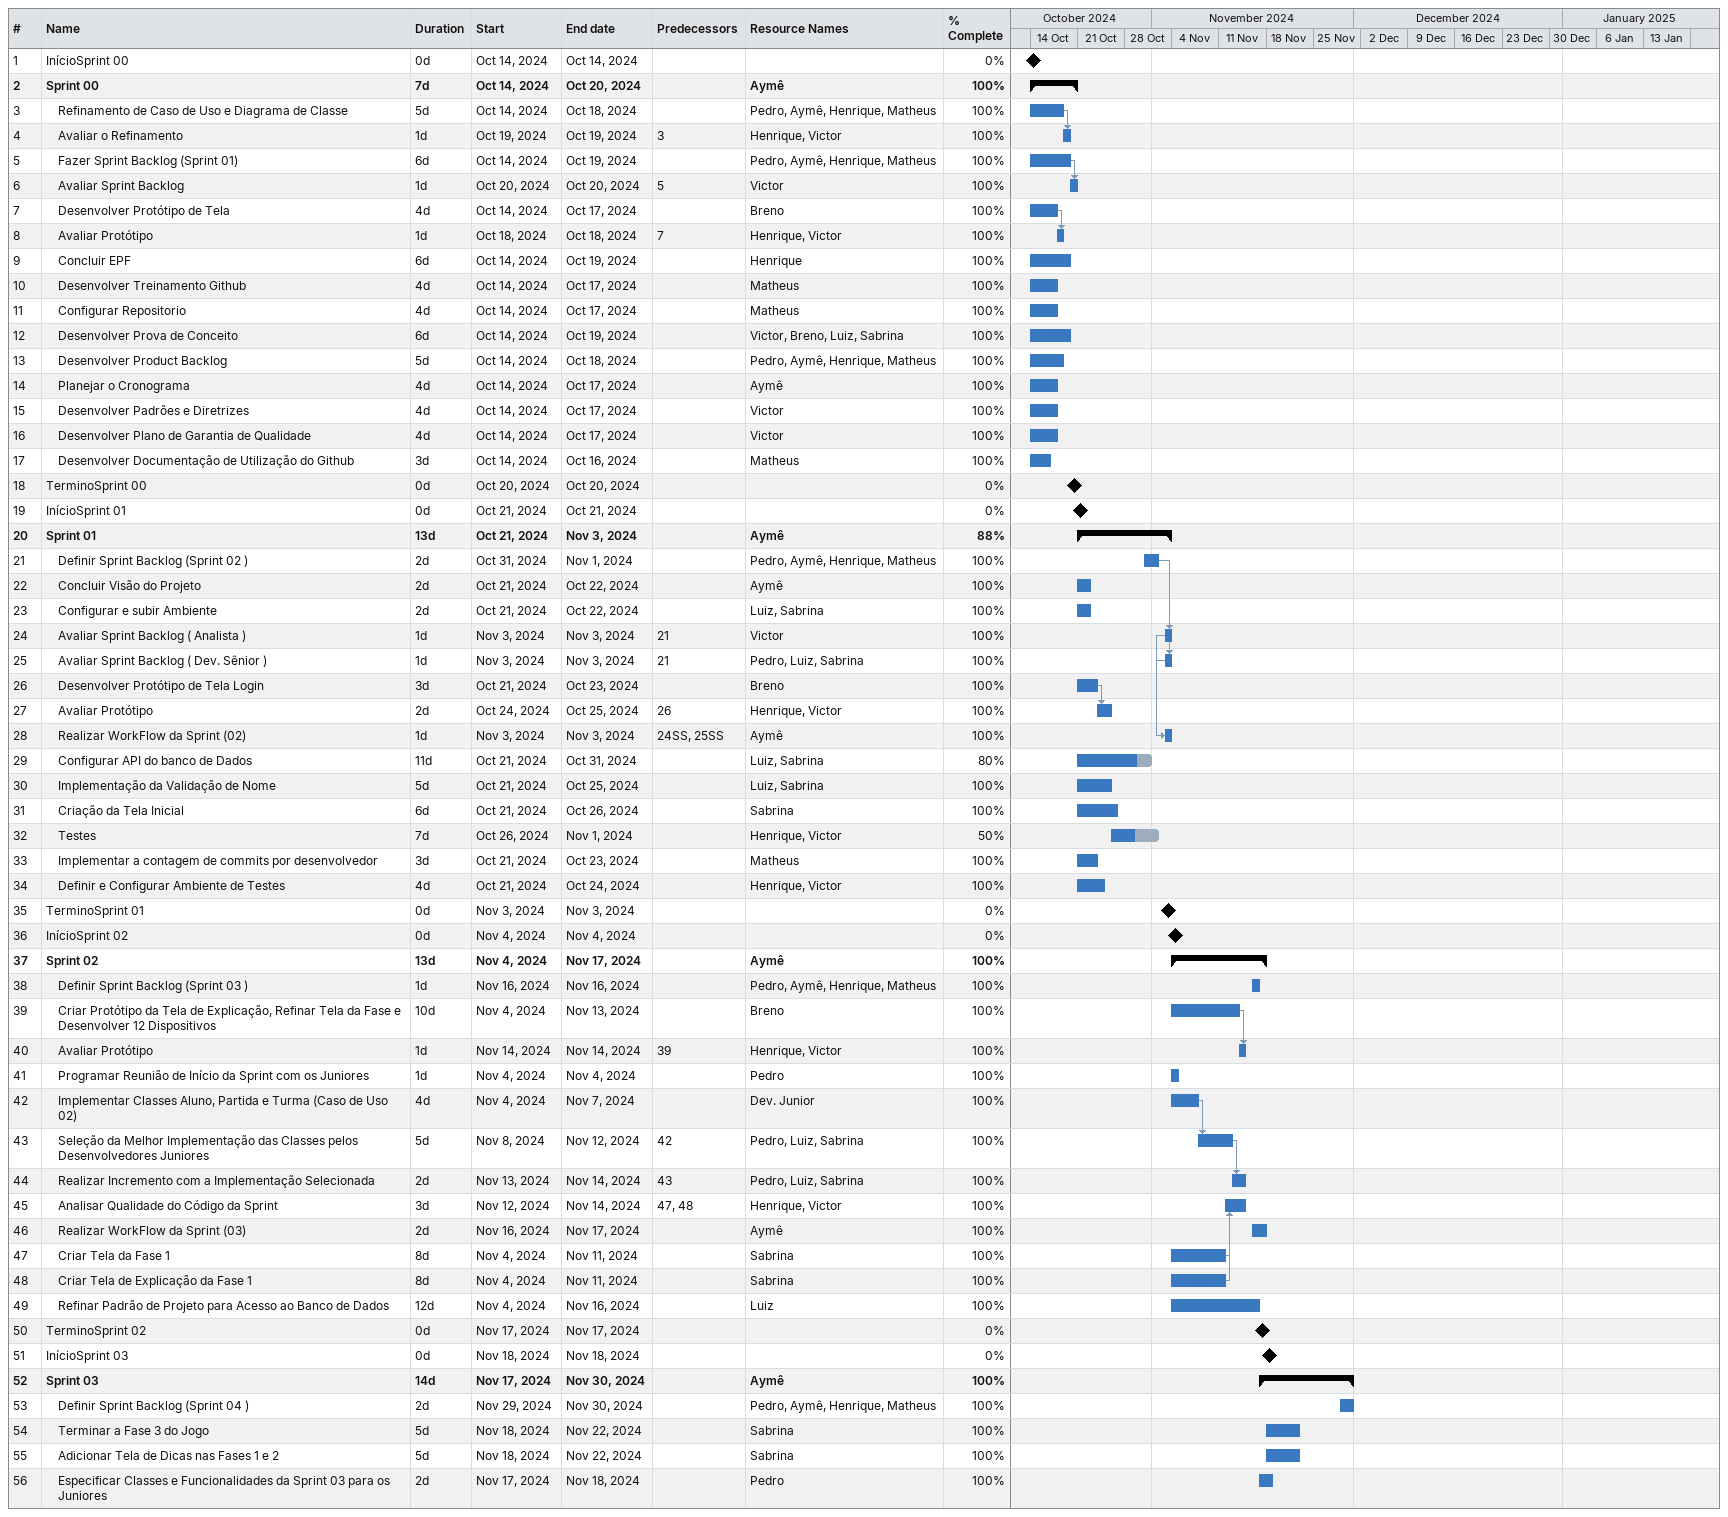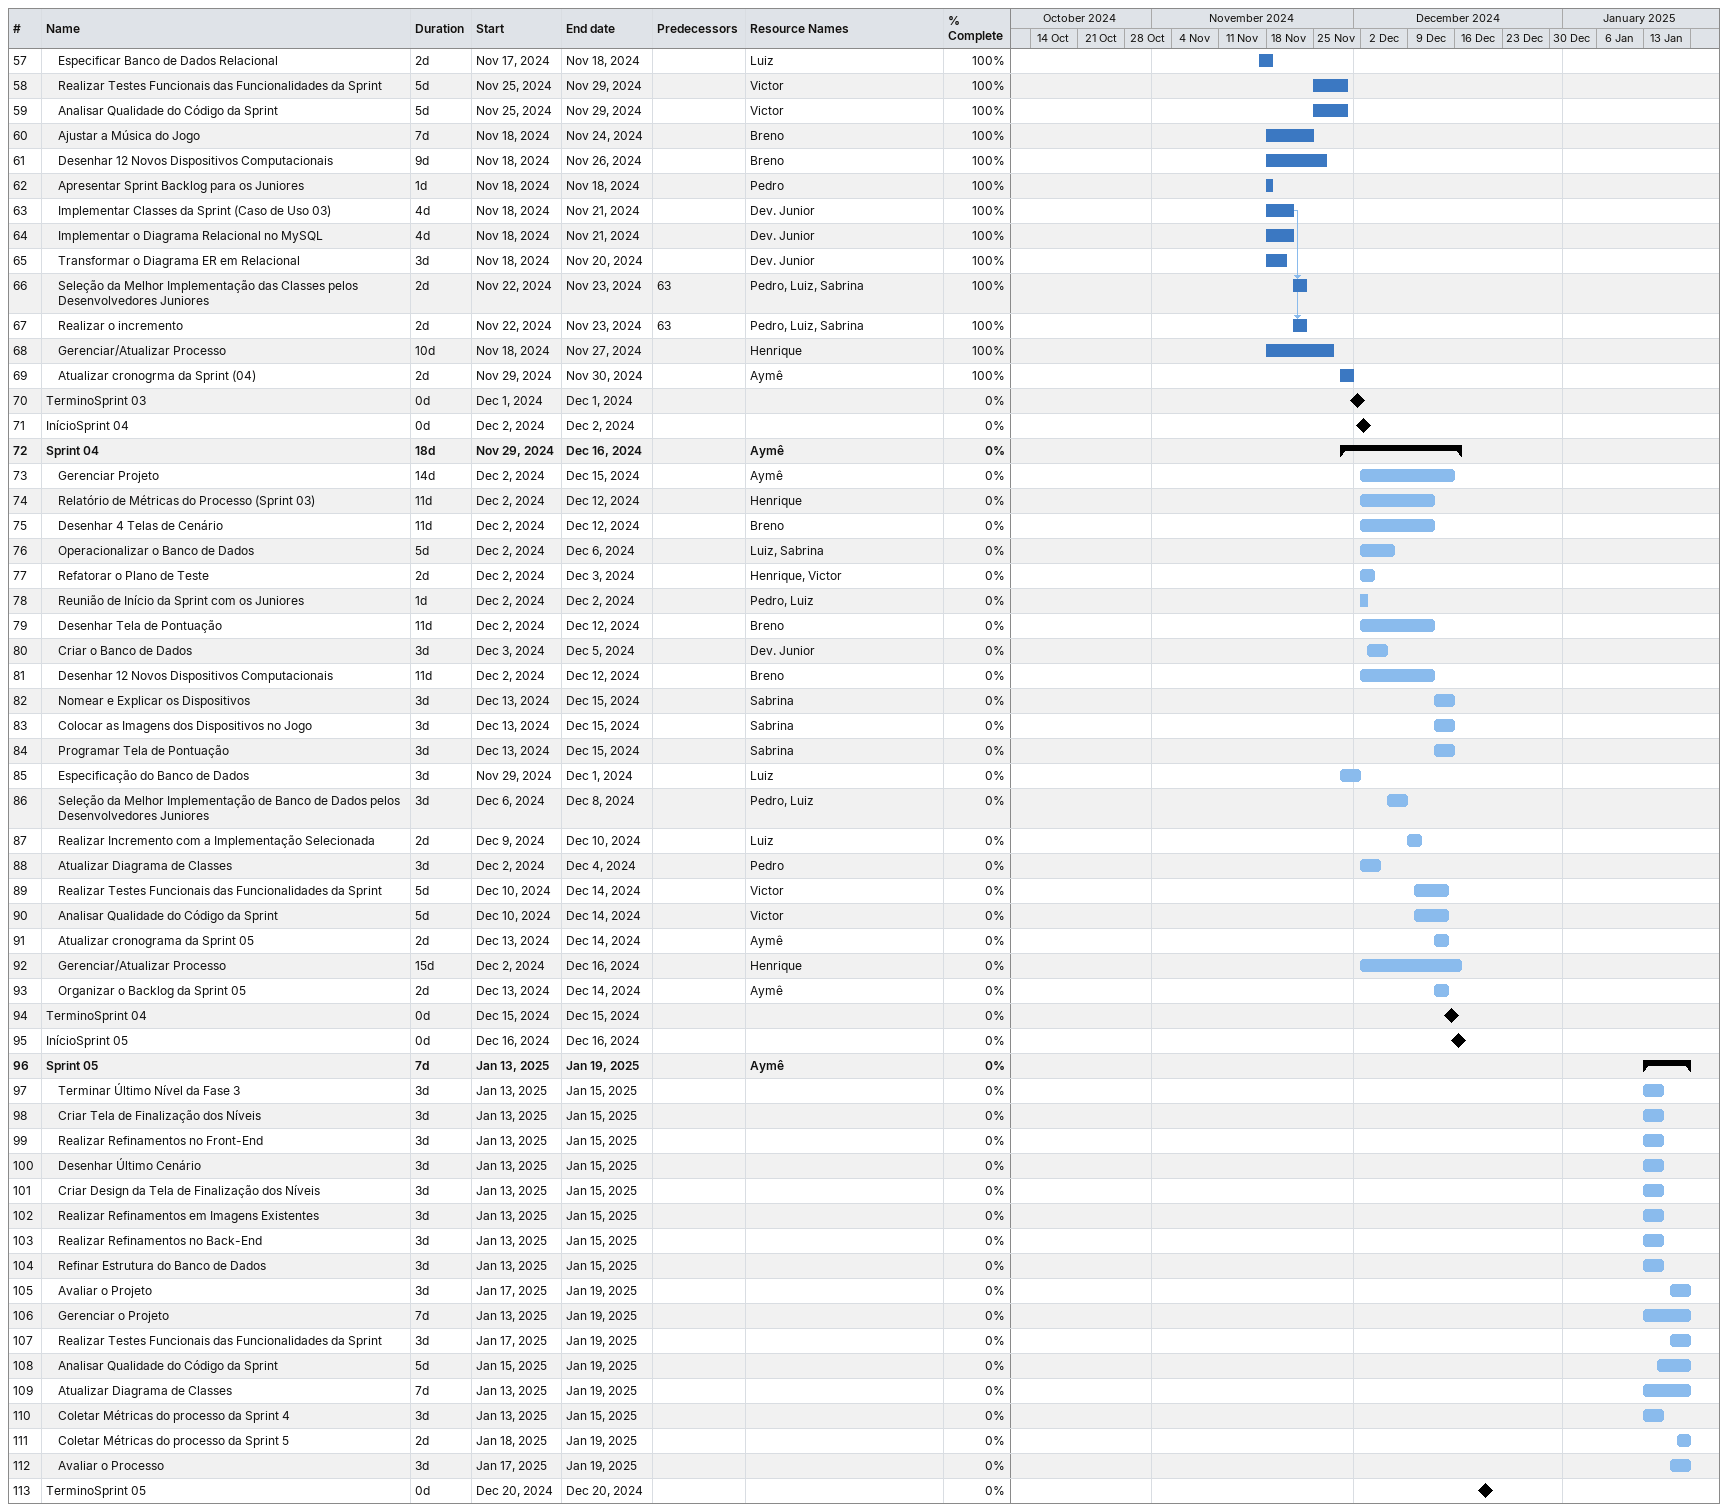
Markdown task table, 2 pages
| ID | Level | Task | Duration | Start | Finish | Predecessors | Resources | % complete |
|---|---|---|---|---|---|---|---|---|
| 1 | 1 | InícioSprint 00 | 0d | 2024-10-14 | 2024-10-14 |  |  | 0 |
| 2 | 1 | **Sprint 00** | 7d | 2024-10-14 | 2024-10-20 |  | Aymê | 100 |
| 3 | 2 | Refinamento de Caso de Uso e Diagrama de Classe | 5d | 2024-10-14 | 2024-10-18 |  | Pedro, Aymê, Henrique, Matheus | 100 |
| 4 | 2 | Avaliar o Refinamento | 1d | 2024-10-19 | 2024-10-19 | 3 | Henrique, Victor | 100 |
| 5 | 2 | Fazer Sprint Backlog (Sprint 01) | 6d | 2024-10-14 | 2024-10-19 |  | Pedro, Aymê, Henrique, Matheus | 100 |
| 6 | 2 | Avaliar Sprint Backlog | 1d | 2024-10-20 | 2024-10-20 | 5 | Victor | 100 |
| 7 | 2 | Desenvolver Protótipo de Tela | 4d | 2024-10-14 | 2024-10-17 |  | Breno | 100 |
| 8 | 2 | Avaliar Protótipo | 1d | 2024-10-18 | 2024-10-18 | 7 | Henrique, Victor | 100 |
| 9 | 2 | Concluir EPF | 6d | 2024-10-14 | 2024-10-19 |  | Henrique | 100 |
| 10 | 2 | Desenvolver Treinamento Github | 4d | 2024-10-14 | 2024-10-17 |  | Matheus | 100 |
| 11 | 2 | Configurar Repositorio | 4d | 2024-10-14 | 2024-10-17 |  | Matheus | 100 |
| 12 | 2 | Desenvolver Prova de Conceito | 6d | 2024-10-14 | 2024-10-19 |  | Victor, Breno, Luiz, Sabrina | 100 |
| 13 | 2 | Desenvolver Product Backlog | 5d | 2024-10-14 | 2024-10-18 |  | Pedro, Aymê, Henrique, Matheus | 100 |
| 14 | 2 | Planejar o Cronograma | 4d | 2024-10-14 | 2024-10-17 |  | Aymê | 100 |
| 15 | 2 | Desenvolver Padrões e Diretrizes | 4d | 2024-10-14 | 2024-10-17 |  | Victor | 100 |
| 16 | 2 | Desenvolver Plano de Garantia de Qualidade | 4d | 2024-10-14 | 2024-10-17 |  | Victor | 100 |
| 17 | 2 | Desenvolver Documentação de Utilização do Github | 3d | 2024-10-14 | 2024-10-16 |  | Matheus | 100 |
| 18 | 1 | TerminoSprint 00 | 0d | 2024-10-20 | 2024-10-20 |  |  | 0 |
| 19 | 1 | InícioSprint 01 | 0d | 2024-10-21 | 2024-10-21 |  |  | 0 |
| 20 | 1 | **Sprint 01** | 13d | 2024-10-21 | 2024-11-03 |  | Aymê | 88 |
| 21 | 2 | Definir Sprint Backlog (Sprint 02 ) | 2d | 2024-10-31 | 2024-11-01 |  | Pedro, Aymê, Henrique, Matheus | 100 |
| 22 | 2 | Concluir Visão do Projeto | 2d | 2024-10-21 | 2024-10-22 |  | Aymê | 100 |
| 23 | 2 | Configurar e subir Ambiente | 2d | 2024-10-21 | 2024-10-22 |  | Luiz, Sabrina | 100 |
| 24 | 2 | Avaliar Sprint Backlog ( Analista ) | 1d | 2024-11-03 | 2024-11-03 | 21 | Victor | 100 |
| 25 | 2 | Avaliar Sprint Backlog ( Dev. Sênior ) | 1d | 2024-11-03 | 2024-11-03 | 21 | Pedro, Luiz, Sabrina | 100 |
| 26 | 2 | Desenvolver Protótipo de Tela Login | 3d | 2024-10-21 | 2024-10-23 |  | Breno | 100 |
| 27 | 2 | Avaliar Protótipo | 2d | 2024-10-24 | 2024-10-25 | 26 | Henrique, Victor | 100 |
| 28 | 2 | Realizar WorkFlow da Sprint (02) | 1d | 2024-11-03 | 2024-11-03 | 24SS, 25SS | Aymê | 100 |
| 29 | 2 | Configurar API do banco de Dados | 11d | 2024-10-21 | 2024-10-31 |  | Luiz, Sabrina | 80 |
| 30 | 2 | Implementação da Validação de Nome | 5d | 2024-10-21 | 2024-10-25 |  | Luiz, Sabrina | 100 |
| 31 | 2 | Criação da Tela Inicial | 6d | 2024-10-21 | 2024-10-26 |  | Sabrina | 100 |
| 32 | 2 | Testes | 7d | 2024-10-26 | 2024-11-01 |  | Henrique, Victor | 50 |
| 33 | 2 | Implementar a contagem de commits por desenvolvedor | 3d | 2024-10-21 | 2024-10-23 |  | Matheus | 100 |
| 34 | 2 | Definir e Configurar Ambiente de Testes | 4d | 2024-10-21 | 2024-10-24 |  | Henrique, Victor | 100 |
| 35 | 1 | TerminoSprint 01 | 0d | 2024-11-03 | 2024-11-03 |  |  | 0 |
| 36 | 1 | InícioSprint 02 | 0d | 2024-11-04 | 2024-11-04 |  |  | 0 |
| 37 | 1 | **Sprint 02** | 13d | 2024-11-04 | 2024-11-17 |  | Aymê | 100 |
| 38 | 2 | Definir Sprint Backlog (Sprint 03 ) | 1d | 2024-11-16 | 2024-11-16 |  | Pedro, Aymê, Henrique, Matheus | 100 |
| 39 | 2 | Criar Protótipo da Tela de Explicação, Refinar Tela da Fase e Desenvolver 12 Dispositivos | 10d | 2024-11-04 | 2024-11-13 |  | Breno | 100 |
| 40 | 2 | Avaliar Protótipo | 1d | 2024-11-14 | 2024-11-14 | 39 | Henrique, Victor | 100 |
| 41 | 2 | Programar Reunião de Início da Sprint com os Juniores | 1d | 2024-11-04 | 2024-11-04 |  | Pedro | 100 |
| 42 | 2 | Implementar Classes Aluno, Partida e Turma (Caso de Uso 02) | 4d | 2024-11-04 | 2024-11-07 |  | Dev. Junior | 100 |
| 43 | 2 | Seleção da Melhor Implementação das Classes pelos Desenvolvedores Juniores | 5d | 2024-11-08 | 2024-11-12 | 42 | Pedro, Luiz, Sabrina | 100 |
| 44 | 2 | Realizar Incremento com a Implementação Selecionada | 2d | 2024-11-13 | 2024-11-14 | 43 | Pedro, Luiz, Sabrina | 100 |
| 45 | 2 | Analisar Qualidade do Código da Sprint | 3d | 2024-11-12 | 2024-11-14 | 47, 48 | Henrique, Victor | 100 |
| 46 | 2 | Realizar WorkFlow da Sprint (03) | 2d | 2024-11-16 | 2024-11-17 |  | Aymê | 100 |
| 47 | 2 | Criar Tela da Fase 1 | 8d | 2024-11-04 | 2024-11-11 |  | Sabrina | 100 |
| 48 | 2 | Criar Tela de Explicação da Fase 1 | 8d | 2024-11-04 | 2024-11-11 |  | Sabrina | 100 |
| 49 | 2 | Refinar Padrão de Projeto para Acesso ao Banco de Dados | 12d | 2024-11-04 | 2024-11-16 |  | Luiz | 100 |
| 50 | 1 | TerminoSprint 02 | 0d | 2024-11-17 | 2024-11-17 |  |  | 0 |
| 51 | 1 | InícioSprint 03 | 0d | 2024-11-18 | 2024-11-18 |  |  | 0 |
| 52 | 1 | **Sprint 03** | 14d | 2024-11-17 | 2024-11-30 |  | Aymê | 100 |
| 53 | 2 | Definir Sprint Backlog (Sprint 04 ) | 2d | 2024-11-29 | 2024-11-30 |  | Pedro, Aymê, Henrique, Matheus | 100 |
| 54 | 2 | Terminar a Fase 3 do Jogo | 5d | 2024-11-18 | 2024-11-22 |  | Sabrina | 100 |
| 55 | 2 | Adicionar Tela de Dicas nas Fases 1 e 2 | 5d | 2024-11-18 | 2024-11-22 |  | Sabrina | 100 |
| 56 | 2 | Especificar Classes e Funcionalidades da Sprint 03 para os Juniores | 2d | 2024-11-17 | 2024-11-18 |  | Pedro | 100 |
| 57 | 2 | Especificar Banco de Dados Relacional | 2d | 2024-11-17 | 2024-11-18 |  | Luiz | 100 |
| 58 | 2 | Realizar Testes Funcionais das Funcionalidades da Sprint | 5d | 2024-11-25 | 2024-11-29 |  | Victor | 100 |
| 59 | 2 | Analisar Qualidade do Código da Sprint | 5d | 2024-11-25 | 2024-11-29 |  | Victor | 100 |
| 60 | 2 | Ajustar a Música do Jogo | 7d | 2024-11-18 | 2024-11-24 |  | Breno | 100 |
| 61 | 2 | Desenhar 12 Novos Dispositivos Computacionais | 9d | 2024-11-18 | 2024-11-26 |  | Breno | 100 |
| 62 | 2 | Apresentar Sprint Backlog para os Juniores | 1d | 2024-11-18 | 2024-11-18 |  | Pedro | 100 |
| 63 | 2 | Implementar Classes da Sprint (Caso de Uso 03) | 4d | 2024-11-18 | 2024-11-21 |  | Dev. Junior | 100 |
| 64 | 2 | Implementar o Diagrama Relacional no MySQL | 4d | 2024-11-18 | 2024-11-21 |  | Dev. Junior | 100 |
| 65 | 2 | Transformar o Diagrama ER em Relacional | 3d | 2024-11-18 | 2024-11-20 |  | Dev. Junior | 100 |
| 66 | 2 | Seleção da Melhor Implementação das Classes pelos Desenvolvedores Juniores | 2d | 2024-11-22 | 2024-11-23 | 63 | Pedro, Luiz, Sabrina | 100 |
| 67 | 2 | Realizar o incremento | 2d | 2024-11-22 | 2024-11-23 | 63 | Pedro, Luiz, Sabrina | 100 |
| 68 | 2 | Gerenciar/Atualizar Processo | 10d | 2024-11-18 | 2024-11-27 |  | Henrique | 100 |
| 69 | 2 | Atualizar cronogrma da Sprint (04) | 2d | 2024-11-29 | 2024-11-30 |  | Aymê | 100 |
| 70 | 1 | TerminoSprint 03 | 0d | 2024-12-01 | 2024-12-01 |  |  | 0 |
| 71 | 1 | InícioSprint 04 | 0d | 2024-12-02 | 2024-12-02 |  |  | 0 |
| 72 | 1 | **Sprint 04** | 18d | 2024-11-29 | 2024-12-16 |  | Aymê | 0 |
| 73 | 2 | Gerenciar Projeto | 14d | 2024-12-02 | 2024-12-15 |  | Aymê | 0 |
| 74 | 2 | Relatório de Métricas do Processo (Sprint 03) | 11d | 2024-12-02 | 2024-12-12 |  | Henrique | 0 |
| 75 | 2 | Desenhar 4 Telas de Cenário | 11d | 2024-12-02 | 2024-12-12 |  | Breno | 0 |
| 76 | 2 | Operacionalizar o Banco de Dados | 5d | 2024-12-02 | 2024-12-06 |  | Luiz, Sabrina | 0 |
| 77 | 2 | Refatorar o Plano de Teste | 2d | 2024-12-02 | 2024-12-03 |  | Henrique, Victor | 0 |
| 78 | 2 | Reunião de Início da Sprint com os Juniores | 1d | 2024-12-02 | 2024-12-02 |  | Pedro, Luiz | 0 |
| 79 | 2 | Desenhar Tela de Pontuação | 11d | 2024-12-02 | 2024-12-12 |  | Breno | 0 |
| 80 | 2 | Criar o Banco de Dados | 3d | 2024-12-03 | 2024-12-05 |  | Dev. Junior | 0 |
| 81 | 2 | Desenhar 12 Novos Dispositivos Computacionais | 11d | 2024-12-02 | 2024-12-12 |  | Breno | 0 |
| 82 | 2 | Nomear e Explicar os Dispositivos | 3d | 2024-12-13 | 2024-12-15 |  | Sabrina | 0 |
| 83 | 2 | Colocar as Imagens dos Dispositivos no Jogo | 3d | 2024-12-13 | 2024-12-15 |  | Sabrina | 0 |
| 84 | 2 | Programar Tela de Pontuação | 3d | 2024-12-13 | 2024-12-15 |  | Sabrina | 0 |
| 85 | 2 | Especificação do Banco de Dados | 3d | 2024-11-29 | 2024-12-01 |  | Luiz | 0 |
| 86 | 2 | Seleção da Melhor Implementação de Banco de Dados pelos Desenvolvedores Juniores | 3d | 2024-12-06 | 2024-12-08 |  | Pedro, Luiz | 0 |
| 87 | 2 | Realizar Incremento com a Implementação Selecionada | 2d | 2024-12-09 | 2024-12-10 |  | Luiz | 0 |
| 88 | 2 | Atualizar Diagrama de Classes | 3d | 2024-12-02 | 2024-12-04 |  | Pedro | 0 |
| 89 | 2 | Realizar Testes Funcionais das Funcionalidades da Sprint | 5d | 2024-12-10 | 2024-12-14 |  | Victor | 0 |
| 90 | 2 | Analisar Qualidade do Código da Sprint | 5d | 2024-12-10 | 2024-12-14 |  | Victor | 0 |
| 91 | 2 | Atualizar cronograma da Sprint 05 | 2d | 2024-12-13 | 2024-12-14 |  | Aymê | 0 |
| 92 | 2 | Gerenciar/Atualizar Processo | 15d | 2024-12-02 | 2024-12-16 |  | Henrique | 0 |
| 93 | 2 | Organizar o Backlog da Sprint 05 | 2d | 2024-12-13 | 2024-12-14 |  | Aymê | 0 |
| 94 | 1 | TerminoSprint 04 | 0d | 2024-12-15 | 2024-12-15 |  |  | 0 |
| 95 | 1 | InícioSprint 05 | 0d | 2024-12-16 | 2024-12-16 |  |  | 0 |
| 96 | 1 | **Sprint 05** | 7d | 2025-01-13 | 2025-01-19 |  | Aymê | 0 |
| 97 | 2 | Terminar Último Nível da Fase 3 | 3d | 2025-01-13 | 2025-01-15 |  |  | 0 |
| 98 | 2 | Criar Tela de Finalização dos Níveis | 3d | 2025-01-13 | 2025-01-15 |  |  | 0 |
| 99 | 2 | Realizar Refinamentos no Front-End | 3d | 2025-01-13 | 2025-01-15 |  |  | 0 |
| 100 | 2 | Desenhar Último Cenário | 3d | 2025-01-13 | 2025-01-15 |  |  | 0 |
| 101 | 2 | Criar Design da Tela de Finalização dos Níveis | 3d | 2025-01-13 | 2025-01-15 |  |  | 0 |
| 102 | 2 | Realizar Refinamentos em Imagens Existentes | 3d | 2025-01-13 | 2025-01-15 |  |  | 0 |
| 103 | 2 | Realizar Refinamentos no Back-End | 3d | 2025-01-13 | 2025-01-15 |  |  | 0 |
| 104 | 2 | Refinar Estrutura do Banco de Dados | 3d | 2025-01-13 | 2025-01-15 |  |  | 0 |
| 105 | 2 | Avaliar o Projeto | 3d | 2025-01-17 | 2025-01-19 |  |  | 0 |
| 106 | 2 | Gerenciar o Projeto | 7d | 2025-01-13 | 2025-01-19 |  |  | 0 |
| 107 | 2 | Realizar Testes Funcionais das Funcionalidades da Sprint | 3d | 2025-01-17 | 2025-01-19 |  |  | 0 |
| 108 | 2 | Analisar Qualidade do Código da Sprint | 5d | 2025-01-15 | 2025-01-19 |  |  | 0 |
| 109 | 2 | Atualizar Diagrama de Classes | 7d | 2025-01-13 | 2025-01-19 |  |  | 0 |
| 110 | 2 | Coletar Métricas do processo da Sprint 4 | 3d | 2025-01-13 | 2025-01-15 |  |  | 0 |
| 111 | 2 | Coletar Métricas do processo da Sprint 5 | 2d | 2025-01-18 | 2025-01-19 |  |  | 0 |
| 112 | 2 | Avaliar o Processo | 3d | 2025-01-17 | 2025-01-19 |  |  | 0 |
| 113 | 1 | TerminoSprint 05 | 0d | 2024-12-20 | 2024-12-20 |  |  | 0 |
